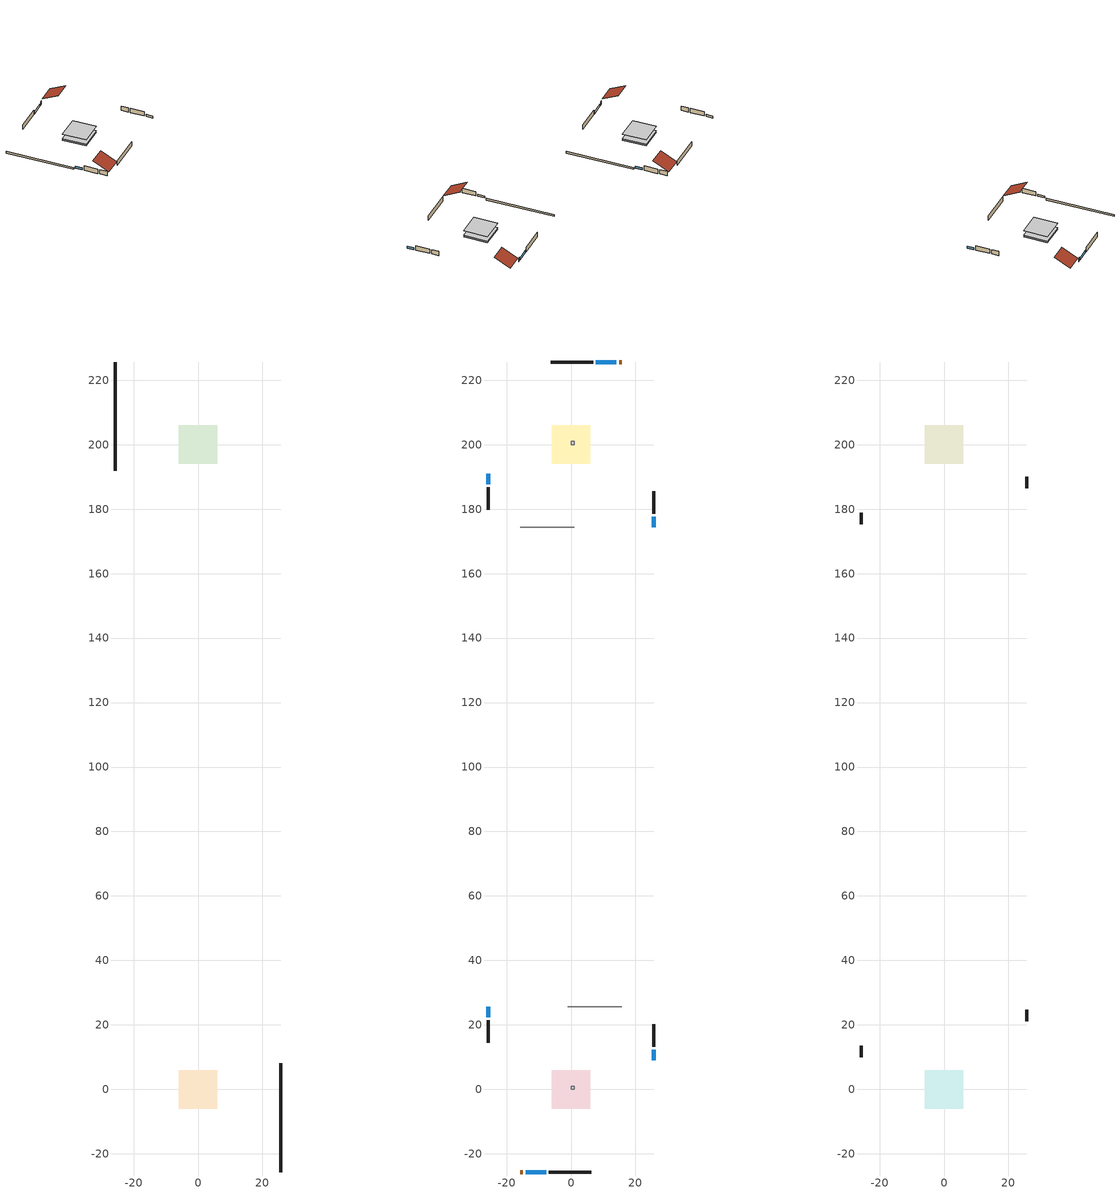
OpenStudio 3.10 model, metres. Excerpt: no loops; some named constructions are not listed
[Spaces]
unit1_crawlspace___unvented_1
 floor foundation (unit1_Slab1_construction): -5.96,-5.96 -5.96,5.96 5.96,5.96 5.96,-5.96 z-0.91
 wall foundation (unit1_FoundationWall2_construction): 25.65,-25.65 25.65,8.03 z-0.91:0
unit2_crawlspace___unvented_1
 floor foundation (unit2_Slab1_2_construction): -5.96,194.04 -5.96,205.96 5.96,205.96 5.96,194.04 z-0.91
 wall foundation (unit2_FoundationWall2_2_construction): -25.65,225.65 -25.65,191.97 z-0.91:0
unit1_central_ac_and_furnace_airloop_ret_air_space
 floor adiabatic (unit1_AdiabaticConst): 0,0 0,1 1,1 1,0 z0
 wall adiabatic (unit1_AdiabaticConst): 0,0 1,0 1,1 0,1 0,0 z0:1
 ceiling adiabatic (unit1_AdiabaticConst): 1,0 1,1 0,1 0,0 z1
unit1_conditioned_space_1
 floor to unit1_crawlspace___unvented_1 (unit1_Floor1_construction): -5.96,-5.96 -5.96,5.96 5.96,5.96 5.96,-5.96 z0
 wall outside (unit1_AdiabaticWallConstruction_1): -15.82,-25.65 -14.91,-25.65 z0:2.03
 wall outside (unit1_AdiabaticWallConstruction): -25.65,25.65 -25.65,22.28 / 25.65,8.95 25.65,12.33 z0:1.1; -13.98,-25.65 -7.76,-25.65 z0:1.19
 wall outside (unit1_Wall4_construction): -25.65,21.36 -25.65,14.45 z0:2.44
 wall outside (unit1_Wall3_construction): -6.83,-25.65 6.22,-25.65 z0:2.44
 wall outside (unit1_Wall2_construction): 25.65,13.25 25.65,20.16 z0:2.44
 wall adiabatic (unit1_Wall1_construction): 15.82,25.65 -1.02,25.65 z0:2.44
 window (unit1_WindowConstruction_2): -25.65,25.65 -25.65,22.28 z0:1.1
 window (unit1_WindowConstruction_1): -13.98,-25.65 -7.76,-25.65 z0:1.19
 window (unit1_WindowConstruction): 25.65,8.96 25.65,12.32 z0:1.1
 door (unit1_Door): -15.82,-25.65 -14.91,-25.65 z0:2.03
unit2_central_ac_and_furnace_airloop_ret_air_space
 floor adiabatic (unit2_AdiabaticConst): 0,200 0,201 1,201 1,200 z0
 wall adiabatic (unit2_AdiabaticConst): 0,200 1,200 1,201 0,201 0,200 z0:1
 ceiling adiabatic (unit2_AdiabaticConst): 1,200 1,201 0,201 0,200 z1
unit2_conditioned_space_1
 floor to unit2_crawlspace___unvented_1 (unit2_Floor1_2_construction): -5.96,194.04 -5.96,205.96 5.96,205.96 5.96,194.04 z0
 wall outside (unit2_AdiabaticWallConstruction_1): 15.82,225.65 14.91,225.65 z0:2.03
 wall outside (unit2_AdiabaticWallConstruction): 25.65,174.35 25.65,177.72 / -25.65,191.05 -25.65,187.67 z0:1.1; 13.98,225.65 7.76,225.65 z0:1.19
 wall outside (unit2_Wall4_2_construction): 25.65,178.64 25.65,185.55 z0:2.44
 wall outside (unit2_Wall3_2_construction): 6.83,225.65 -6.22,225.65 z0:2.44
 wall outside (unit2_Wall2_2_construction): -25.65,186.75 -25.65,179.84 z0:2.44
 wall adiabatic (unit2_Wall1_2_construction): -15.82,174.35 1.02,174.35 z0:2.44
 window (unit2_WindowConstruction_2): 25.65,174.35 25.65,177.72 z0:1.1
 window (unit2_WindowConstruction_1): 13.98,225.65 7.76,225.65 z0:1.19
 window (unit2_WindowConstruction): -25.65,191.04 -25.65,187.68 z0:1.1
 door (unit2_Door): 15.82,225.65 14.91,225.65 z0:2.03
unit1_attic___vented_1
 floor to unit1_conditioned_space_1 (unit1_Floor2_construction_Reversed): -5.96,-5.96 -5.96,5.96 5.96,5.96 5.96,-5.96 z2.44
 wall outside (unit1_Wall6_construction): 25.65,21.09 25.65,24.73 z0:2.44
 wall outside (unit1_Wall5_construction): -25.65,13.52 -25.65,9.88 z0:2.44
 roof outside (unit1_Roof2_construction): -16.75,-25.65,2.44 -16.75,-17.69,6.42 -25.65,-17.69,6.42 -25.65,-25.65,2.44
 roof outside (unit1_Roof1_construction): 16.75,25.65,2.44 16.75,17.69,6.42 25.65,17.69,6.42 25.65,25.65,2.44
unit2_attic___vented_1
 floor to unit2_conditioned_space_1 (unit2_Floor2_2_construction_Reversed): -5.96,194.04 -5.96,205.96 5.96,205.96 5.96,194.04 z2.44
 wall outside (unit2_Wall6_2_construction): -25.65,178.91 -25.65,175.27 z0:2.44
 wall outside (unit2_Wall5_2_construction): 25.65,186.48 25.65,190.12 z0:2.44
 roof outside (unit2_Roof2_2_construction): 16.75,225.65,2.44 16.75,217.69,6.42 25.65,217.69,6.42 25.65,225.65,2.44
 roof outside (unit2_Roof1_2_construction): -16.75,174.35,2.44 -16.75,182.31,6.42 -25.65,182.31,6.42 -25.65,174.35,2.44
[Construction]
unit1_Floor2_construction: unit1_ceiling_loosefill_ins, unit1_ceiling_stud_and_cavity, unit1_gypsum_board
unit1_Floor1_construction_Reversed: unit1_floor_covering, unit1_osb_sheathing_0_75_in_, unit1_floor_rigid_ins, unit1_floor_stud_and_cavity
unit2_Floor2_2_construction: unit2_ceiling_loosefill_ins, unit2_ceiling_stud_and_cavity, unit2_gypsum_board
unit2_Floor1_2_construction_Reversed: unit2_floor_covering, unit2_osb_sheathing_0_75_in_, unit2_floor_rigid_ins, unit2_floor_stud_and_cavity
[Material] Roughness=Rough; Thermal Absorptance=0.9
Name | Thickness {m} | Conductivity {W/m-K} | Density {kg/m3} | Specific Heat {J/kg-K} | Solar Absorptance | Visible Absorptance
unit1_ceiling_stud_and_cavity; unit2_ceiling_stud_and_cavity | 0.1397 | 0.0824711 | 65.682 | 1177.47 | 0.7 | 0.7
unit1_ceiling_loosefill_ins; unit2_ceiling_loosefill_ins | 0.169333 | 0.0480833 | 16.02 | 1046.75 | 0.7 | 0.7
unit1_floor_covering; unit2_floor_covering | 0.0127 | 0.0433444 | 54.468 | 1339.84 | 0.6 | 0.6
unit1_osb_sheathing_0_75_in_; unit2_osb_sheathing_0_75_in_ | 0.01905 | 0.115458 | 512.64 | 1214.23 | 0.7 | 0.7
unit1_floor_rigid_ins; unit2_floor_rigid_ins | 0.103632 | 0.029427 | 32.04 | 1214.23 | 0.7 | 0.7
unit1_floor_stud_and_cavity; unit2_floor_stud_and_cavity | 0.1397 | 0.21683 | 92.3553 | 1139.71 | 0.7 | 0.7
unit1_gypsum_board; unit2_gypsum_board | 0.0127 | 0.160291 | 801 | 837.4 | 0.6 | 0.6
[ElectricEquipment:Definition] Design Level Calculation Method=EquipmentLevel
Name | Design Level {W} | Fraction Latent | Fraction Radiant | Fraction Lost
unit1_dishwasher | 376.007 | 0.3 | 0.18 | 0.4
unit1_clothes_washer | 776.707 | 0.03 | 0.162 | 0.7
unit2_dishwasher | 429.275 | 0.3 | 0.18 | 0.4
unit2_clothes_washer | 508.393 | 0.03 | 0.162 | 0.7
[EnergyManagementSystem:Subroutine]
unit2_central_ac_and_furnace_airloop_0_duct_subroutine: Set AH_MFR = unit2_central_ac_and_furnace_airloop_AH_MFR / 1; If AH_MFR > 0; Set AH_Tout = unit2_central_ac_and_furnace_airloop_AH_Tout; Set AH_Wout = unit2_central_ac_and_furnace_airloop_AH_Wout; Set RA_T = unit2_central_ac_and_furnace_airloop_RA_T; Set RA_W = unit2_central_ac_and_furnace_airloop_Ra_W; Set Fan_RTF = unit2_central_ac_and_furnace_airloop_Fan_RTF; Set DZ_T = unit2_central_ac_and_furnace_airloop_0_DZ_T; Set DZ_W = unit2_central_ac_and_furnace_airloop_0_DZ_W; Set AH_VFR = unit2_central_ac_and_furnace_airloop_AH_VFR / 1; Set h_SA = (@HFnTdbW AH_Tout AH_Wout); Set h_RA = (@HFnTdbW RA_T RA_W); Set h_fg = (@HfgAirFnWTdb AH_Wout AH_Tout); Set h_DZ = (@HFnTdbW DZ_T DZ_W); Set air_cp = 1006.0; Set f_sup = 0.1; Set f_ret = 0.1; Set sup_lk_mfr = f_sup * AH_MFR; Set ret_lk_mfr = f_ret * AH_MFR; Set SupTotLkToCond = sup_lk_mfr*(h_RA - h_SA); Set SupLatLkToCond = sup_lk_mfr*h_fg*(RA_W-AH_Wout); Set SupSensLkToCond = SupTotLkToCond-SupLatLkToCond; Set supply_ua = 127.931; Set eTm = 0-((Fan_RTF/(AH_MFR*air_cp))*supply_ua); Set t_sup = DZ_T+((AH_Tout-DZ_T)*(@Exp eTm)); Set SupCondToCond = AH_MFR*air_cp*(t_sup-AH_Tout); Set SupCondToDZ = 0-SupCondToCond; Set return_ua = 23.691; Set eTm = 0-((Fan_RTF/(AH_MFR*air_cp))*return_ua); Set t_ret = DZ_T+((RA_T-DZ_T)*(@Exp eTm)); Set RetCondToRP = AH_MFR*air_cp*(t_ret-RA_T); Set RetCondToDZ = 0-RetCondToRP; Set RetLatLkToRP = 0; Set RetSensLkToRP = ret_lk_mfr*air_cp*(DZ_T-RA_T); Set SupTotLkToDZ = sup_lk_mfr*(h_SA-h_DZ); Set SupLatLkToDZ = sup_lk_mfr*h_fg*(AH_Wout-DZ_W); Set SupSensLkToDZ = SupTotLkToDZ-SupLatLkToDZ; Set FracOutsideToCond = 0.0; Set FracOutsideToDZ = 0.0; Set FracCondToOutside = 0.0; Set FracDZToOutside = 0.0; Set FracDZToCond = 0.0; Set FracCondToDZ = 0.0; Set lk_imbal_vfr = @ABS(f_sup - f_ret) * AH_VFR; Set ImbalLkCondToDZ = lk_imbal_vfr * FracCondToDZ; Set ImbalLkDZToCond = lk_imbal_vfr * FracDZToCond; Set ImbalLkOutsideToCond = lk_imbal_vfr * FracOutsideToCond; Set ImbalLkOutsideToDZ = lk_imbal_vfr * FracOutsideToDZ; Set ImbalLkCondToOutside = lk_imbal_vfr * FracCondToOutside; Set ImbalLkDZToOutside = lk_imbal_vfr * FracDZToOutside; Else; Set SupLatLkToCond = 0; Set SupSensLkToCond = 0; Set SupCondToCond = 0; Set RetCondToRP = 0; Set RetLatLkToRP = 0; Set RetSensLkToRP = 0; Set RetCondToDZ = 0; Set SupCondToDZ = 0; Set SupLatLkToDZ = 0; Set SupSensLkToDZ = 0; Set ImbalLkCondToDZ = 0; Set ImbalLkDZToCond = 0; Set ImbalLkOutsideToCond = 0; Set ImbalLkOutsideToDZ = 0; Set ImbalLkCondToOutside = 0; Set ImbalLkDZToOutside = 0; EndIf; Set unit2_central_ac_and_furnace_airloop_0_SupLatLkToCond = SupLatLkToCond; Set unit2_central_ac_and_furnace_airloop_0_SupSensLkToCond = SupSensLkToCond; Set unit2_central_ac_and_furnace_airloop_0_SupCondToLv = SupCondToCond; Set unit2_central_ac_and_furnace_airloop_0_RetCondToRP = RetCondToRP; Set unit2_central_ac_and_furnace_airloop_0_RetLatLkToRP = RetLatLkToRP; Set unit2_central_ac_and_furnace_airloop_0_RetSensLkToRP = RetSensLkToRP; Set unit2_central_ac_and_furnace_airloop_0_RetCondToDZ = RetCondToDZ; Set unit2_central_ac_and_furnace_airloop_0_SupCondToDZ = SupCondToDZ; Set unit2_central_ac_and_furnace_airloop_0_SupLatLkToDZ = SupLatLkToDZ; Set unit2_central_ac_and_furnace_airloop_0_SupSensLkToDZ = SupSensLkToDZ; Set unit2_central_ac_and_furnace_airloop_0_ZoneMixCondToDZ = ImbalLkCondToDZ; Set unit2_central_ac_and_furnace_airloop_0_ZoneMixDZToCond = ImbalLkDZToCond; Set unit2_central_ac_and_furnace_airloop_0_DuctImbalLkSupFanEquivCond = ImbalLkCondToOutside; Set unit2_central_ac_and_furnace_airloop_0_DuctImbalLkExhFanEquivCond = ImbalLkOutsideToCond; Set unit2_central_ac_and_furnace_airloop_0_DuctImbalLkSupFanEquivDZ = ImbalLkDZToOutside; Set unit2_central_ac_and_furnace_airloop_0_DuctImbalLkExhFanEquivDZ = ImbalLkOutsideToDZ
[AirLoopHVAC:ReturnPlenum]
Name | ThermalZone
unit1_Air_Loop_HVAC_Return_Plenum_1 | unit1_central_ac_and_furnace_airloop_ret_air_zone
unit2_Air_Loop_HVAC_Return_Plenum_1 | unit2_central_ac_and_furnace_airloop_ret_air_zone
[Sizing:Zone] Zone Cooling Design Supply Air Temperature Input Method=SupplyAirTemperature; Zone Cooling Design Supply Air Temperature {C}=14; Zone Cooling Design Supply Air Temperature Difference {deltaC}=11.11; Zone Heating Design Supply Air Temperature Input Method=SupplyAirTemperature; Zone Heating Design Supply Air Temperature {C}=40; Zone Heating Design Supply Air Temperature Difference {deltaC}=11.11; Zone Cooling Design Supply Air Humidity Ratio {kg-H2O/kg-air}=0.0085; Zone Heating Design Supply Air Humidity Ratio {kg-H2O/kg-air}=0.008; Cooling Design Air Flow Method=DesignDay; Heating Design Air Flow Method=DesignDay; Account for Dedicated Outdoor Air System=No; Dedicated Outdoor Air System Control Strategy=NeutralSupplyAir; Dedicated Outdoor Air Low Setpoint Temperature for Design {C}=autosize; Dedicated Outdoor Air High Setpoint Temperature for Design {C}=autosize; Zone Load Sizing Method=Sensible Load Only No Latent Load; Zone Latent Cooling Design Supply Air Humidity Ratio Input Method=HumidityRatioDifference; Zone Cooling Design Supply Air Humidity Ratio Difference {kgWater/kgDryAir}=0.005; Zone Latent Heating Design Supply Air Humidity Ratio Input Method=HumidityRatioDifference; Zone Humidification Design Supply Air Humidity Ratio Difference {kgWater/kgDryAir}=0.005; Sizing Option=Coincident
unit1_central_ac_and_furnace_airloop_ret_air_zone; unit1_crawlspace___unvented; unit1_attic___vented; unit2_central_ac_and_furnace_airloop_ret_air_zone; unit2_crawlspace___unvented; unit2_attic___vented
[EnergyManagementSystem:InternalVariable] Internal Data Type=Fan Maximum Mass Flow Rate
Name | Internal Data Index Key
unit1_central_ac_and_furnace_airloop_max_sup_fan_mfr | unit1_central_ac_and_furnace_supply_fan
unit2_central_ac_and_furnace_airloop_max_sup_fan_mfr | unit2_central_ac_and_furnace_supply_fan
[WaterUse:Equipment]
Name | Water Use Equipment Definition | Flow Rate Fraction Schedule
unit1_dishwasher | unit1_dishwasher | unit1_hot_water_dishwasher
unit1_clothes_washer | unit1_clothes_washer | unit1_hot_water_clothes_washer
unit1_dhw_distribution_waste | unit1_dhw_distribution_waste | unit1_hot_water_fixtures
unit1_dhw_fixtures | unit1_dhw_fixtures | unit1_hot_water_fixtures
unit2_dishwasher | unit2_dishwasher | unit2_hot_water_dishwasher
unit2_clothes_washer | unit2_clothes_washer | unit2_hot_water_clothes_washer
unit2_dhw_distribution_waste | unit2_dhw_distribution_waste | unit2_hot_water_fixtures
unit2_dhw_fixtures | unit2_dhw_fixtures | unit2_hot_water_fixtures
[WaterUse:Equipment:Definition]
Name | Peak Flow Rate {m3/s} | Target Temperature Schedule
unit1_dishwasher | 3.77296e-06
unit1_clothes_washer | 3.88963e-06
unit1_dhw_distribution_waste | 5.23337e-06 | unit1_mixed_water_temperature_schedule
unit1_dhw_fixtures | 1.88761e-05 | unit1_mixed_water_temperature_schedule
unit2_dishwasher | 3.82315e-06
unit2_clothes_washer | 4.27963e-06
unit2_dhw_distribution_waste | 6.00691e-06 | unit2_mixed_water_temperature_schedule
unit2_dhw_fixtures | 2.16662e-05 | unit2_mixed_water_temperature_schedule
[External:File]
Name | File
unit1_External_File_1 | in.schedules.csv
unit2_External_File_1 | in.schedules2.csv
[EnergyManagementSystem:OutputVariable] Type of Data in Variable=Summed; Update Frequency=SystemTimestep; Units=J
Name | EMS Variable | EMS Program or Subroutine
unit1_central_ac_and_furnace_supply_fan_disaggregate_htg_primary | unit1_central_ac_and_furnace_supply_fan_primary_htg | unit1_central_ac_and_furnace_supply_fan_disaggregate_program_1
unit1_central_ac_and_furnace_supply_fan_disaggregate_clg | unit1_central_ac_and_furnace_supply_fan_clg | unit1_central_ac_and_furnace_supply_fan_disaggregate_program
unit2_central_ac_and_furnace_supply_fan_disaggregate_htg_primary | unit2_central_ac_and_furnace_supply_fan_primary_htg | unit2_central_ac_and_furnace_supply_fan_disaggregate_program_1
unit2_central_ac_and_furnace_supply_fan_disaggregate_clg | unit2_central_ac_and_furnace_supply_fan_clg | unit2_central_ac_and_furnace_supply_fan_disaggregate_program
[Fan:SystemModel] Design Maximum Air Flow Rate {m3/s}=0.430416; Speed Control Method=Discrete; Electric Power Minimum Flow Rate Fraction=0.2; Design Pressure Rise {Pa}=500; Motor Efficiency=1; Motor In Air Stream Fraction=1; Design Electric Power Consumption {W}=autosize; Design Power Sizing Method=PowerPerFlow; Electric Power Per Unit Flow Rate {W/(m3/s)}=1059.44; Electric Power Per Unit Flow Rate Per Unit Pressure {W-s/m3-Pa}=1.66667; Fan Total Efficiency=0.7; Motor Loss Radiative Fraction=0; Speed Flow Fraction 2=1; Speed Electric Power Fraction 2=1
Name | Availability Schedule | Speed Flow Fraction 1 | Speed Electric Power Fraction 1
unit1_central_ac_and_furnace_supply_fan | Always On Discrete | 0.62171 | 0.55115
unit2_central_ac_and_furnace_supply_fan | unit2_Always_On_Discrete | 0.6568 | 0.58917
[Schedule:Constant]
Name | Value
unit1_mixed_water_temperature_schedule; unit2_mixed_water_temperature_schedule | 40.5556
Always On Discrete; unit2_Always_On_Discrete | 1
[Schedule:Day]
unit1_natural_vent_schedule_day; unit1_cooling_season_schedule_day_1; unit2_natural_vent_schedule_day; unit2_cooling_season_schedule_day_1: 24, 0, 1
unit1_natural_vent_schedule_default_day; unit1_cooling_season_schedule_day_2; unit1_cooling_season_schedule_day; unit1_cooling_season_schedule_default_day; unit2_natural_vent_schedule_default_day; unit2_cooling_season_schedule_day_2; unit2_cooling_season_schedule_day; unit2_cooling_season_schedule_default_day: 24, 0, 0
unit1_exterior_lighting_schedule_day_6; unit2_exterior_lighting_schedule_day_6: 1, 0, 0.390476, 3, 0, 0.36119, 5, 0, 0.341667, 6, 0, 0.380714, 7, 0, 0.429524, 8, 0, 0.400238, 9, 0, 0.302619, 10, 0, 0.244048, 12, 0, 0.234286, 13, 0, 0.244048, 14, 0, 0.273333, 15, 0, 0.292857, 16, 0, 0.341667, 17, 0, 0.429524, 18, 0, 0.546667, 19, 0, 0.624762, 20, 0, 0.66381, 21, 0, 0.683333, 22, 0, 0.634524, 23, 0, 0.546667, 24, 0, 0.45881
unit1_exterior_lighting_schedule_day_4; unit2_exterior_lighting_schedule_day_4: 1, 0, 0.4, 3, 0, 0.37, 5, 0, 0.35, 6, 0, 0.39, 7, 0, 0.44, 8, 0, 0.41, 9, 0, 0.31, 10, 0, 0.25, 12, 0, 0.24, 13, 0, 0.25, 14, 0, 0.28, 15, 0, 0.3, 16, 0, 0.35, 17, 0, 0.44, 18, 0, 0.56, 19, 0, 0.64, 20, 0, 0.68, 21, 0, 0.7, 22, 0, 0.65, 23, 0, 0.56, 24, 0, 0.47
unit1_exterior_lighting_schedule_day_3; unit2_exterior_lighting_schedule_day_3: 1, 0, 0.442857, 3, 0, 0.409643, 5, 0, 0.3875, 6, 0, 0.431786, 7, 0, 0.487143, 8, 0, 0.453929, 9, 0, 0.343214, 10, 0, 0.276786, 12, 0, 0.265714, 13, 0, 0.276786, 14, 0, 0.31, 15, 0, 0.332143, 16, 0, 0.3875, 17, 0, 0.487143, 18, 0, 0.62, 19, 0, 0.708571, 20, 0, 0.752857, 21, 0, 0.775, 22, 0, 0.719643, 23, 0, 0.62, 24, 0, 0.520357
unit1_exterior_lighting_schedule_day_2; unit2_exterior_lighting_schedule_day_2: 1, 0, 0.485714, 3, 0, 0.449286, 5, 0, 0.425, 6, 0, 0.473571, 7, 0, 0.534286, 8, 0, 0.497857, 9, 0, 0.376429, 10, 0, 0.303571, 12, 0, 0.291429, 13, 0, 0.303571, 14, 0, 0.34, 15, 0, 0.364286, 16, 0, 0.425, 17, 0, 0.534286, 18, 0, 0.68, 19, 0, 0.777143, 20, 0, 0.825714, 21, 0, 0.85, 22, 0, 0.789286, 23, 0, 0.68, 24, 0, 0.570714
unit1_exterior_lighting_schedule_day_1; unit2_exterior_lighting_schedule_day_1: 1, 0, 0.528571, 3, 0, 0.488929, 5, 0, 0.4625, 6, 0, 0.515357, 7, 0, 0.581429, 8, 0, 0.541786, 9, 0, 0.409643, 10, 0, 0.330357, 12, 0, 0.317143, 13, 0, 0.330357, 14, 0, 0.37, 15, 0, 0.396429, 16, 0, 0.4625, 17, 0, 0.581429, 18, 0, 0.74, 19, 0, 0.845714, 20, 0, 0.898571, 21, 0, 0.925, 22, 0, 0.858929, 23, 0, 0.74, 24, 0, 0.621071
unit1_exterior_lighting_schedule_day; unit2_exterior_lighting_schedule_day: 1, 0, 0.566667, 3, 0, 0.524167, 5, 0, 0.495833, 6, 0, 0.5525, 7, 0, 0.623333, 8, 0, 0.580833, 9, 0, 0.439167, 10, 0, 0.354167, 12, 0, 0.34, 13, 0, 0.354167, 14, 0, 0.396667, 15, 0, 0.425, 16, 0, 0.495833, 17, 0, 0.623333, 18, 0, 0.793333, 19, 0, 0.906667, 20, 0, 0.963333, 21, 0, 0.991667, 22, 0, 0.920833, 23, 0, 0.793333, 24, 0, 0.665833
unit1_exterior_lighting_schedule_day_5; unit2_exterior_lighting_schedule_day_5: 1, 0, 0.380952, 3, 0, 0.352381, 5, 0, 0.333333, 6, 0, 0.371429, 7, 0, 0.419048, 8, 0, 0.390476, 9, 0, 0.295238, 10, 0, 0.238095, 12, 0, 0.228571, 13, 0, 0.238095, 14, 0, 0.266667, 15, 0, 0.285714, 16, 0, 0.333333, 17, 0, 0.419048, 18, 0, 0.533333, 19, 0, 0.609524, 20, 0, 0.647619, 21, 0, 0.666667, 22, 0, 0.619048, 23, 0, 0.533333, 24, 0, 0.447619
unit1_cooling_setpoint_day; unit2_cooling_setpoint_day: 24, 0, 25.5556
unit1_heating_setpoint_day; unit2_heating_setpoint_day: 24, 0, 20
unit2_exterior_lighting_schedule_day_11: 1, 0, 0.571429, 3, 0, 0.528571, 5, 0, 0.5, 6, 0, 0.557143, 7, 0, 0.628571, 8, 0, 0.585714, 9, 0, 0.442857, 10, 0, 0.357143, 12, 0, 0.342857, 13, 0, 0.357143, 14, 0, 0.4, 15, 0, 0.428571, 16, 0, 0.5, 17, 0, 0.628571, 18, 0, 0.8, 19, 0, 0.914286, 20, 0, 0.971429, 21, 0, 1, 22, 0, 0.928571, 23, 0, 0.8, 24, 0, 0.671429
unit2_exterior_lighting_schedule_day_10: 1, 0, 0.552381, 3, 0, 0.510952, 5, 0, 0.483333, 6, 0, 0.538571, 7, 0, 0.607619, 8, 0, 0.56619, 9, 0, 0.428095, 10, 0, 0.345238, 12, 0, 0.331429, 13, 0, 0.345238, 14, 0, 0.386667, 15, 0, 0.414286, 16, 0, 0.483333, 17, 0, 0.607619, 18, 0, 0.773333, 19, 0, 0.88381, 20, 0, 0.939048, 21, 0, 0.966667, 22, 0, 0.897619, 23, 0, 0.773333, 24, 0, 0.649048
unit2_exterior_lighting_schedule_day_9: 1, 0, 0.509524, 3, 0, 0.47131, 5, 0, 0.445833, 6, 0, 0.496786, 7, 0, 0.560476, 8, 0, 0.522262, 9, 0, 0.394881, 10, 0, 0.318452, 12, 0, 0.305714, 13, 0, 0.318452, 14, 0, 0.356667, 15, 0, 0.382143, 16, 0, 0.445833, 17, 0, 0.560476, 18, 0, 0.713333, 19, 0, 0.815238, 20, 0, 0.86619, 21, 0, 0.891667, 22, 0, 0.827976, 23, 0, 0.713333, 24, 0, 0.59869
unit2_exterior_lighting_schedule_day_8: 1, 0, 0.466667, 3, 0, 0.431667, 5, 0, 0.408333, 6, 0, 0.455, 7, 0, 0.513333, 8, 0, 0.478333, 9, 0, 0.361667, 10, 0, 0.291667, 12, 0, 0.28, 13, 0, 0.291667, 14, 0, 0.326667, 15, 0, 0.35, 16, 0, 0.408333, 17, 0, 0.513333, 18, 0, 0.653333, 19, 0, 0.746667, 20, 0, 0.793333, 21, 0, 0.816667, 22, 0, 0.758333, 23, 0, 0.653333, 24, 0, 0.548333
unit2_exterior_lighting_schedule_day_7: 1, 0, 0.419048, 3, 0, 0.387619, 5, 0, 0.366667, 6, 0, 0.408571, 7, 0, 0.460952, 8, 0, 0.429524, 9, 0, 0.324762, 10, 0, 0.261905, 12, 0, 0.251429, 13, 0, 0.261905, 14, 0, 0.293333, 15, 0, 0.314286, 16, 0, 0.366667, 17, 0, 0.460952, 18, 0, 0.586667, 19, 0, 0.670476, 20, 0, 0.712381, 21, 0, 0.733333, 22, 0, 0.680952, 23, 0, 0.586667, 24, 0, 0.492381
[Schedule:Rule] Apply Monday=Yes; Apply Wednesday=Yes; Apply Friday=Yes; Date Specification Type=DateRange; Start Day=1
Name | Schedule Ruleset | Rule Order | Day Schedule | Apply Sunday | Apply Tuesday | Apply Thursday | Apply Saturday | Start Month | End Month | End Day
unit1_natural_vent_schedule_rule | unit1_natural_vent_schedule | 0 | unit1_natural_vent_schedule_day | No | No | No | No | 1 | 12 | 31
unit1_cooling_season_schedule_allday_rule_2 | unit1_cooling_season_schedule | 0 | unit1_cooling_season_schedule_day_2 | Yes | Yes | Yes | Yes | 10 | 12 | 31
unit1_cooling_season_schedule_allday_rule_1 | unit1_cooling_season_schedule | 1 | unit1_cooling_season_schedule_day_1 | Yes | Yes | Yes | Yes | 6 | 9 | 30
unit1_cooling_season_schedule_allday_rule | unit1_cooling_season_schedule | 2 | unit1_cooling_season_schedule_day | Yes | Yes | Yes | Yes | 1 | 5 | 31
unit2_natural_vent_schedule_rule | unit2_natural_vent_schedule | 0 | unit2_natural_vent_schedule_day | No | No | No | No | 1 | 12 | 31
unit2_cooling_season_schedule_allday_rule_2 | unit2_cooling_season_schedule | 0 | unit2_cooling_season_schedule_day_2 | Yes | Yes | Yes | Yes | 10 | 12 | 31
unit2_cooling_season_schedule_allday_rule_1 | unit2_cooling_season_schedule | 1 | unit2_cooling_season_schedule_day_1 | Yes | Yes | Yes | Yes | 6 | 9 | 30
unit2_cooling_season_schedule_allday_rule | unit2_cooling_season_schedule | 2 | unit2_cooling_season_schedule_day | Yes | Yes | Yes | Yes | 1 | 5 | 31
[Schedule:Ruleset]
Name | Default Day Schedule
unit1_natural_vent_schedule | unit1_natural_vent_schedule_default_day
unit1_cooling_season_schedule | unit1_cooling_season_schedule_default_day
unit2_natural_vent_schedule | unit2_natural_vent_schedule_default_day
unit2_cooling_season_schedule | unit2_cooling_season_schedule_default_day
[Schedule:File] Rows to Skip at Top=1; Number of Hours of Data=8760; Interpolate to Timestep=Yes; Minutes per Item=60; Translate File With Relative Path=Yes
Name | External File | Column Number
unit1_hot_water_dishwasher | unit1_External_File_1 | 6
unit1_hot_water_clothes_washer | unit1_External_File_1 | 8
unit1_hot_water_fixtures | unit1_External_File_1 | 12
unit1_dishwasher | unit1_External_File_1 | 7
unit1_clothes_washer | unit1_External_File_1 | 9
unit2_hot_water_dishwasher | unit2_External_File_1 | 6
unit2_hot_water_clothes_washer | unit2_External_File_1 | 8
unit2_hot_water_fixtures | unit2_External_File_1 | 12
unit2_dishwasher | unit2_External_File_1 | 7
unit2_clothes_washer | unit2_External_File_1 | 9
